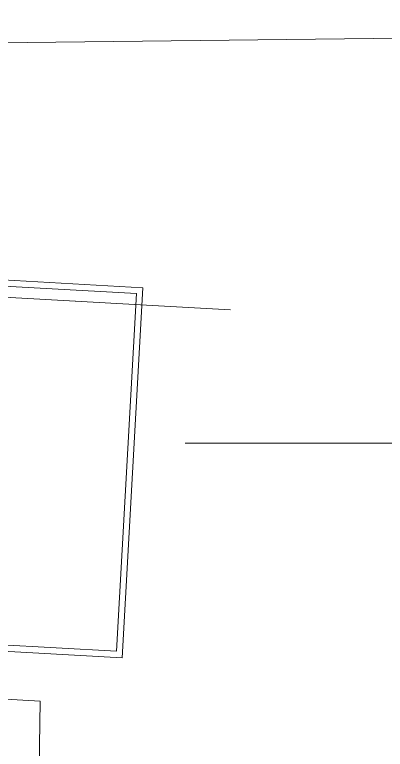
# Model space of a CAD drawing. Header units: metres. Extents: x -19025 to 34897, y -14024 to 26069.
# Drawn here: x 3081 to 7828, y 13887 to 23298 of the extents above; entities that cross this region are included whole.
import ezdxf
from ezdxf.enums import TextEntityAlignment as Align

# ---------------------------------------------------------------- set-up
doc = ezdxf.new("R2010")
doc.units = ezdxf.units.M
doc.header["$MEASUREMENT"] = 0
doc.layers.add('11__100 Achsraster', color=7, linetype='Continuous')
doc.layers.add('930 Beschriftung Allgemein', color=7, linetype='Continuous')
doc.styles.add('ERSTELLTER_STIL_4', font='arialbd.ttf')
doc.linetypes.add('Grenze Bezirk', pattern='A,0,[2,22HAUS116_412 STG1 _ 2.DG_IndexB_2026-08-161.Shx,S=0.001587,R=0,X=0,Y=0],-0.25,0', length=0.25)

# ---------------------------------------------------------------- blocks, each defined once
blk = doc.blocks.new('Standard-Rastermarker_2')
at = {"layer": '11__100 Achsraster', "color": 8, "linetype": 'Grenze Bezirk', "lineweight": 5}
for q in [(0, 0), (28.1313, 0)]:
    blk.add_line((1, 0), q, dxfattribs=at)
at = {"layer": '11__100 Achsraster', "color": 8, "lineweight": 5, "style": 'ERSTELLTER_STIL_4'}
blk.add_attdef('AC_MarkerText_1', text='', height=0.2, rotation=270, dxfattribs=at).set_placement((29.527, -0.0457), align=Align.TOP_CENTER)
blk = doc.blocks.new('Standard-Rastermarker_22')
at = {"layer": '11__100 Achsraster', "color": 8, "linetype": 'Grenze Bezirk', "lineweight": 5}
for p, q in [((1, 0), (23.3953, 0)), ((23.3953, 0), (24.3953, 0))]:
    blk.add_line(p, q, dxfattribs=at)
at = {"layer": '11__100 Achsraster', "color": 8, "lineweight": 5, "style": 'ERSTELLTER_STIL_4'}
blk.add_attdef('AC_MarkerText_1', text='', height=0.2, rotation=273.20852, dxfattribs=at).set_placement((-0.1045, -0.0376), align=Align.TOP_CENTER)
blk = doc.blocks.new('Standard-Rastermarker_28')
at = {"layer": '11__100 Achsraster', "color": 8, "linetype": 'Grenze Bezirk', "lineweight": 5}
blk.add_line((1.0409, 0), (32.1055, 0), dxfattribs=at)
at = {"layer": '11__100 Achsraster', "color": 8, "lineweight": 5, "style": 'ERSTELLTER_STIL_4'}
blk.add_attdef('AC_MarkerText_1', text='', height=0.2, rotation=269.31829, dxfattribs=at).set_placement((33.542, -0.0474), align=Align.TOP_CENTER)

msp = doc.modelspace()

# ---------------------------------------------------------------- linework, layer by layer
at = {"layer": '930 Beschriftung Allgemein', "color": 253, "linetype": 'Continuous', "lineweight": 9, "true_color": 0x9f9f9f}
for points in [[(2328.118, 19935.026), (4724.356, 19800.698), (4458.499, 15058.144), (2088.353, 15191.009)], [(2060.617, 15272.69), (4383.102, 15142.496), (4640.004, 19725.301), (2323.641, 19855.151)]]:
    msp.add_lwpolyline(points, dxfattribs=at)
at = {"layer": '930 Beschriftung Allgemein', "color": 253, "linetype": 'Continuous', "lineweight": 9, "true_color": 0x9f9f9f, "flags": 128}
msp.add_lwpolyline([(3408.211, 14503.879), (3295.01, 7124.036), (1840.181, 7146.352), (1937.755, 13507.447), (1998.045, 14582.93)], close=True, dxfattribs=at)

# ---------------------------------------------------------------- block references
at = {"layer": '11__100 Achsraster', "color": 7, "linetype": 'Continuous', "lineweight": 18}
for name, p, xscale, yscale, zscale, rotation in [('Standard-Rastermarker_28', (1189.381, 22916.346), 999.9999999999995, 999.9999999999995, 999.9999999999995, 0.6817132025268204), ('Standard-Rastermarker_22', (-18511.319, 20882.897), 1000, 1000, 1000, 356.7914836001973)]:
    msp.add_blockref(name, p, dxfattribs=dict(at, xscale=xscale, yscale=yscale, zscale=zscale, rotation=rotation))
at = {"layer": '11__100 Achsraster', "color": 7, "linetype": 'Continuous', "lineweight": 18, "xscale": 1000, "yscale": 1000, "zscale": 1000}
msp.add_blockref('Standard-Rastermarker_2', (5266.237, 17808.62), dxfattribs=at)

doc.saveas('drawing.dxf')
